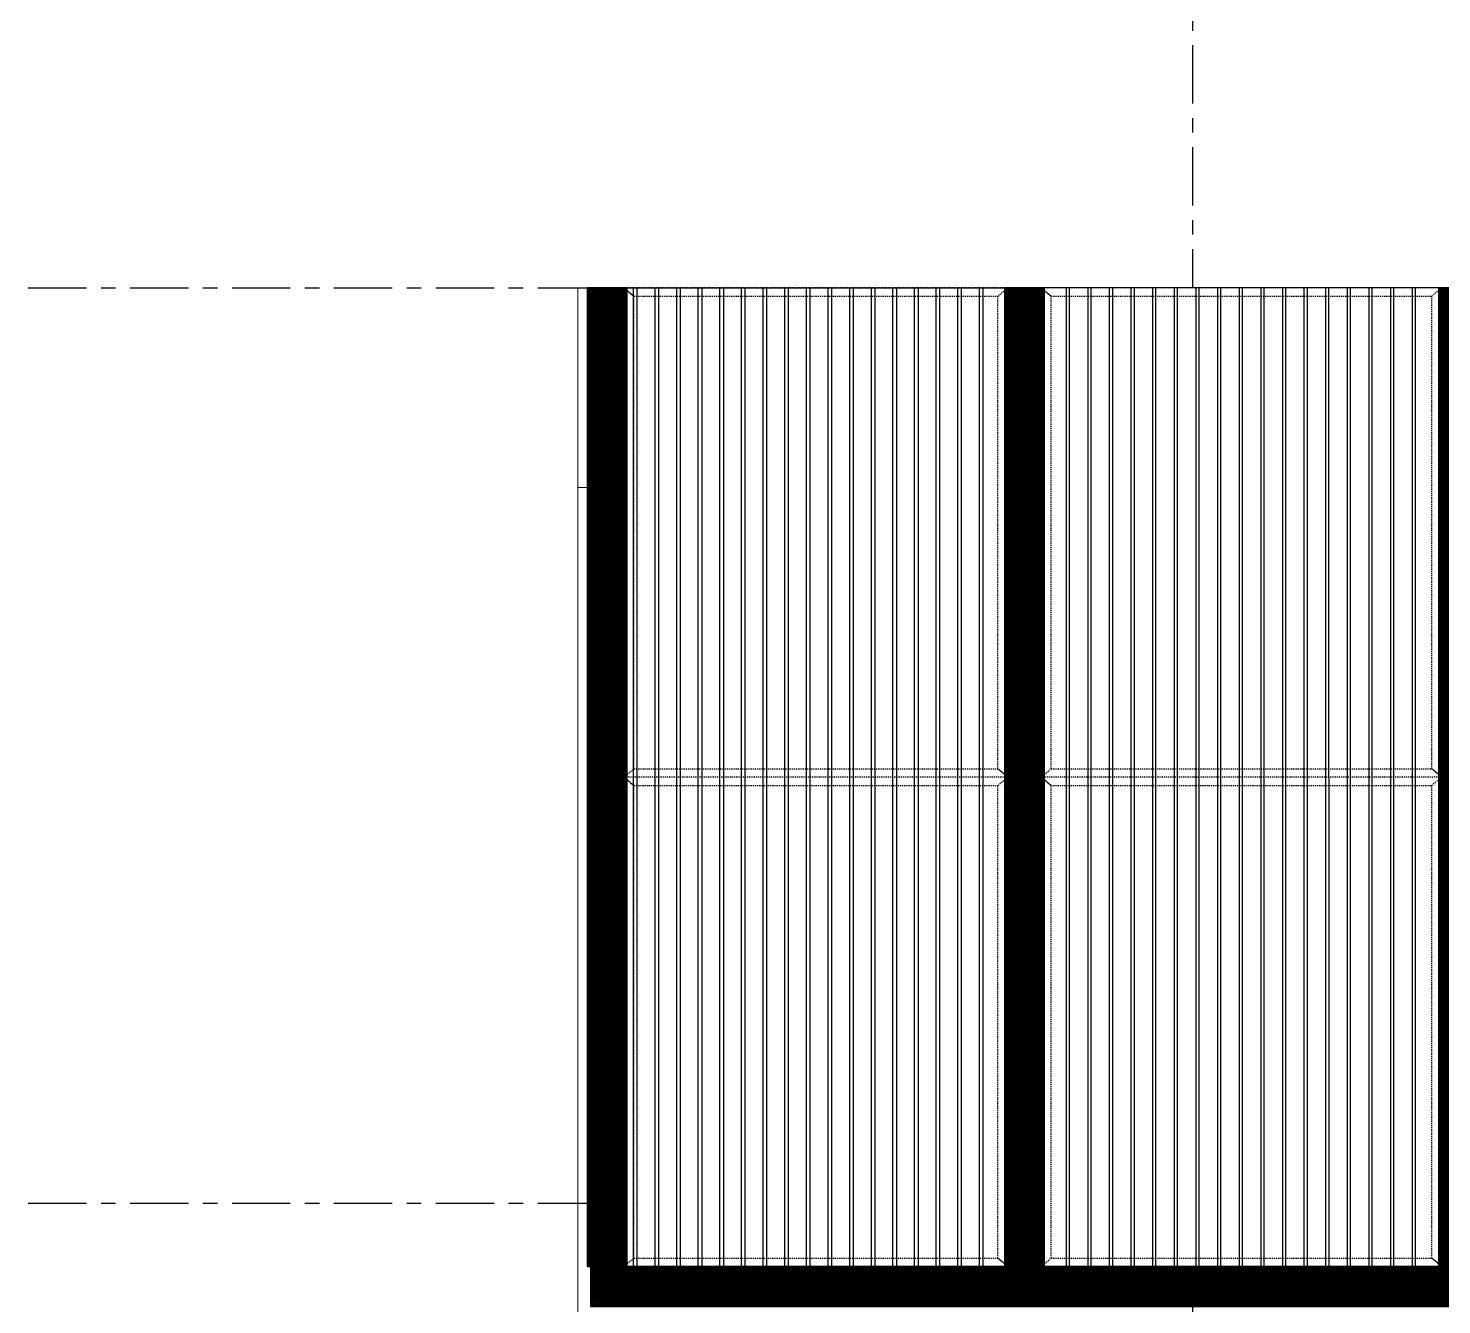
# Model space of a CAD drawing. Header units: millimetres. Extents: x 3774 to 718460, y -768339 to 192544.
# Drawn here: x 505514 to 509762, y -722372 to -718537 of the extents above; entities that cross this region are included whole.
import ezdxf
from ezdxf.enums import TextEntityAlignment as Align
from ezdxf.xclip import XClip

# ---------------------------------------------------------------- set-up
doc = ezdxf.new("R2010")
doc.units = ezdxf.units.MM
doc.header["$XCLIPFRAME"] = 0
doc.set_wipeout_variables(frame=1)
for name, pattern in [('TA_GL_000.70000', [1.925, 0.7, -0.175, 0.175, -0.175, 0.7]), ('TA_HL_001.00000', [6.5, 3.55, -2.95]), ('XKITLINE00', [0]), ('XKITLINE02', [4, 2, -2])]:
    doc.linetypes.add(name, pattern=pattern)
for name, color, linetype in [('000 - 0_SYM_DWG_GRID-BUBBLE_MAIN_COLOR_1', 7, 'Continuous'), ('000 - 0_SYM_DWG_GRIDLINE_MAIN_COLOR_251', 7, 'Continuous'), ('010 - ASPG_EXTR_MAIN_COLOR_2', 7, 'Continuous'), ('010 - ASPG_EXTR_WIPEOUT_', 7, 'Continuous'), ('010 - ASPG_FRAMING_MAIN_COLOR_1', 7, 'Continuous'), ('010 - ASPG_FRAMING_MAIN_COLOR_2', 7, 'Continuous'), ('010 - ASPG_FRAMING_SUB_COLOR_2', 7, 'Continuous'), ('010 - ASPG_FRAMING_SUB_COLOR_3', 7, 'Continuous'), ('010 - ASPG_FRAMING_WIPEOUT_', 7, 'Continuous')]:
    doc.layers.add(name, color=color, linetype=linetype)
doc.layers.add('000_AREA_ASPG_AREA_HATCH_', color=7, linetype='Continuous', plot=False)
doc.layers.add('000_AREA_ASPG_AREA_MAIN_COLOR_1', color=7, linetype='Continuous', plot=False)
doc.layers.add('Bolt', color=7, linetype='Continuous', lineweight=0)
doc.layers.add('Part', color=7, linetype='Continuous', lineweight=0)
doc.styles.add('ARIAL', font='arial.ttf')
doc.styles.add('TA', font='', dxfattribs={"height": 4.5})
doc.styles.get('TA').set_extended_font_data('Cordia New')

# ---------------------------------------------------------------- blocks, each defined once
blk = doc.blocks.new('*U7979')
at = {"layer": '000 - 0_SYM_DWG_GRIDLINE_MAIN_COLOR_251', "color": 7, "linetype": 'ByBlock', "ltscale": 5}
blk.add_line((34.8, 0), (-343.8, 0), dxfattribs=at)
at = {"color": 7, "style": 'TA', "flags": 1}
blk.add_attdef('LOCATION', (6, -6), '', height=4.5, rotation=270, dxfattribs=at)
at = {"layer": '000 - 0_SYM_DWG_GRID-BUBBLE_MAIN_COLOR_1', "color": 7, "style": 'ARIAL'}
blk.add_attdef('GRID-HEAD', text='', height=4, rotation=90, dxfattribs=at).set_placement((52.8, 0), align=Align.MIDDLE_CENTER)
blk = doc.blocks.new('*U6352')
at = {"layer": '000 - 0_SYM_DWG_GRIDLINE_MAIN_COLOR_251', "color": 7, "linetype": 'ByBlock', "ltscale": 5}
blk.add_line((70, 0), (-169.147, 0), dxfattribs=at)
at = {"layer": '000 - 0_SYM_DWG_GRIDLINE_MAIN_COLOR_251', "color": 7}
blk.add_point((0, 0), dxfattribs=at)
at = {"color": 7, "style": 'TA', "flags": 1}
blk.add_attdef('LOCATION', (6, -6), '', height=4.5, rotation=270, dxfattribs=at)
blk = doc.blocks.new('W-1-PP19-SE-ENT3_20260407-142914_PP19_ENT3_ELE4_DIMS_2')
at = {"layer": '000 - 0_SYM_DWG_GRIDLINE_MAIN_COLOR_251', "color": 7, "linetype": 'TA_GL_000.70000'}
for name, p, xscale, yscale, zscale, rotation in [('*U7979', (-2517, 102450), 50.00000000000007, 50.00000000000007, 50.00000000000007, 270), ('*U6352', (-2517, 114550), 50.00000000000003, 50.00000000000003, 50.00000000000003, 180), ('*U6352', (-2517, 111800), 50.00000000000003, 50.00000000000003, 50.00000000000003, 180)]:
    blk.add_blockref(name, p, dxfattribs=dict(at, xscale=xscale, yscale=yscale, zscale=zscale, rotation=rotation))
blk = doc.blocks.new('*A21796471')
at = {"layer": 'Part', "color": 7, "linetype": 'XKITLINE00', "lineweight": 0}
for p, q in [((2530.64496, -67.139902), (2530.64496, -64.659902)), ((2531.44496, -64.659902), (2530.64496, -64.659902)), ((2531.44496, -67.139902), (2531.44496, -64.659902)), ((2530.64496, -79.139902), (2530.64496, -67.707902)), ((2531.44496, -79.139902), (2531.44496, -67.707902)), ((2530.64496, -81.219902), (2530.64496, -79.707902)), ((2531.44496, -81.219902), (2531.44496, -79.707902)), ((2530.64496, -81.219902), (2531.44496, -81.219902))]:
    blk.add_line(p, q, dxfattribs=at)
blk = doc.blocks.new('*A21816473')
at = {"layer": 'Bolt'}
for points in [[(2530.749, -79.66), (2530.749, -79.612), (2530.861, -79.612), (2530.861, -79.66)], [(2530.749, -79.708), (2530.749, -79.66), (2530.861, -79.66), (2530.861, -79.708)], [(2531.229, -79.66), (2531.229, -79.612), (2531.341, -79.612), (2531.341, -79.66)], [(2531.229, -79.708), (2531.229, -79.66), (2531.341, -79.66), (2531.341, -79.708)]]:
    blk.add_hatch(color=7, dxfattribs=at).paths.add_polyline_path(points, flags=17)
at = {"layer": 'Bolt', "color": 7, "linetype": 'XKITLINE00', "lineweight": 0}
for p, q in [((2530.805, -79.771), (2530.805, -79.428)), ((2531.285, -79.771), (2531.285, -79.428)), ((2530.749, -79.66), (2530.749, -79.612)), ((2530.749, -79.708), (2530.749, -79.66)), ((2530.861, -79.66), (2530.861, -79.612)), ((2530.861, -79.708), (2530.861, -79.66)), ((2531.229, -79.66), (2531.229, -79.612)), ((2531.229, -79.708), (2531.229, -79.66)), ((2531.341, -79.66), (2531.341, -79.612)), ((2531.341, -79.708), (2531.341, -79.66))]:
    blk.add_line(p, q, dxfattribs=at)
blk = doc.blocks.new('*A21826474')
at = {"layer": 'Part', "color": 7, "linetype": 'XKITLINE00', "lineweight": 0}
for p, q in [((2531.02096, -80.507902), (2531.02096, -79.707902)), ((2531.02096, -79.707902), (2531.06896, -79.707902)), ((2531.06896, -80.507902), (2531.06896, -79.707902)), ((2531.02096, -79.947902), (2531.06896, -79.947902)), ((2531.02096, -80.507902), (2531.06896, -80.507902))]:
    blk.add_line(p, q, dxfattribs=at)
blk = doc.blocks.new('*A21836475')
at = {"layer": 'Part', "color": 7, "linetype": 'XKITLINE00', "lineweight": 0}
for p, q in [((2530.64496, -79.659902), (2530.64496, -79.707902)), ((2530.64496, -79.707902), (2531.44496, -79.707902)), ((2531.44496, -79.707902), (2531.44496, -79.659902))]:
    blk.add_line(p, q, dxfattribs=at)
blk = doc.blocks.new('*A21876479')
at = {"layer": 'Part', "color": 7, "linetype": 'XKITLINE00', "lineweight": 0}
for p, q in [((2530.00496, -81.539902), (2530.16496, -81.379902)), ((2530.16496, -81.379902), (2531.92496, -81.379902)), ((2532.08496, -81.539902), (2531.92496, -81.379902))]:
    blk.add_line(p, q, dxfattribs=at)
blk = doc.blocks.new('*A21886480')
at = {"layer": 'Bolt', "color": 7, "linetype": 'XKITLINE02', "lineweight": 0}
for p, q in [((2531.13232, -81.019902), (2530.78896, -81.019902)), ((2531.02096, -80.963902), (2530.98096, -80.963902)), ((2531.02096, -81.075902), (2530.98096, -81.075902)), ((2531.06896, -80.963902), (2531.02096, -80.963902)), ((2531.06896, -81.075902), (2531.02096, -81.075902))]:
    blk.add_line(p, q, dxfattribs=at)
blk = doc.blocks.new('*A21896481')
at = {"layer": 'Part', "color": 7, "linetype": 'XKITLINE00', "lineweight": 0}
for p, q in [((2531.92496, -81.299902), (2530.16496, -81.299902)), ((2530.16496, -81.299902), (2530.16496, -81.379902)), ((2531.92496, -81.379902), (2530.16496, -81.379902)), ((2531.92496, -81.299902), (2531.92496, -81.379902))]:
    blk.add_line(p, q, dxfattribs=at)
blk = doc.blocks.new('*A21906482')
at = {"layer": 'Part', "color": 7, "linetype": 'XKITLINE00', "lineweight": 0}
for p, q in [((2530.98096, -81.219902), (2530.98096, -81.259902)), ((2531.02096, -81.299902), (2531.02096, -81.219902)), ((2530.98096, -81.259902), (2530.54096, -81.259902)), ((2530.54096, -81.259902), (2530.54096, -81.299902))]:
    blk.add_line(p, q, dxfattribs=at)
blk = doc.blocks.new('*A21916483')
at = {"layer": 'Bolt'}
for points in [[(2530.461, -81.3), (2530.461, -81.38), (2530.349, -81.38), (2530.349, -81.3)], [(2531.741, -81.3), (2531.741, -81.38), (2531.629, -81.38), (2531.629, -81.3)]]:
    blk.add_hatch(color=7, dxfattribs=at).paths.add_polyline_path(points, flags=17)
at = {"layer": 'Bolt', "color": 7, "linetype": 'XKITLINE00', "lineweight": 0}
for p, q in [((2530.405, -81.443), (2530.405, -81.1)), ((2531.685, -81.443), (2531.685, -81.1)), ((2530.349, -81.38), (2530.349, -81.3)), ((2530.461, -81.38), (2530.461, -81.3)), ((2531.629, -81.38), (2531.629, -81.3)), ((2531.741, -81.38), (2531.741, -81.3))]:
    blk.add_line(p, q, dxfattribs=at)
blk = doc.blocks.new('*A22076499')
at = {"layer": 'Bolt'}
for points in [[(2530.749, -67.66), (2530.749, -67.612), (2530.861, -67.612), (2530.861, -67.66)], [(2531.229, -67.66), (2531.229, -67.612), (2531.341, -67.612), (2531.341, -67.66)], [(2530.749, -67.708), (2530.749, -67.66), (2530.861, -67.66), (2530.861, -67.708)], [(2531.229, -67.708), (2531.229, -67.66), (2531.341, -67.66), (2531.341, -67.708)]]:
    blk.add_hatch(color=7, dxfattribs=at).paths.add_polyline_path(points, flags=17)
at = {"layer": 'Bolt', "color": 7, "linetype": 'XKITLINE00', "lineweight": 0}
for p, q in [((2530.749, -67.66), (2530.749, -67.612)), ((2530.805, -67.771), (2530.805, -67.428)), ((2530.861, -67.66), (2530.861, -67.612)), ((2531.229, -67.66), (2531.229, -67.612)), ((2531.285, -67.771), (2531.285, -67.428)), ((2531.341, -67.66), (2531.341, -67.612)), ((2530.749, -67.708), (2530.749, -67.66)), ((2530.861, -67.708), (2530.861, -67.66)), ((2531.229, -67.708), (2531.229, -67.66)), ((2531.341, -67.708), (2531.341, -67.66))]:
    blk.add_line(p, q, dxfattribs=at)
blk = doc.blocks.new('*A22086500')
at = {"layer": 'Part', "color": 7, "linetype": 'XKITLINE00', "lineweight": 0}
for p, q in [((2531.02096, -68.507902), (2531.02096, -67.707902)), ((2531.02096, -67.707902), (2531.06896, -67.707902)), ((2531.02096, -67.947902), (2531.06896, -67.947902)), ((2531.06896, -68.507902), (2531.06896, -67.707902)), ((2531.02096, -68.507902), (2531.06896, -68.507902))]:
    blk.add_line(p, q, dxfattribs=at)
blk = doc.blocks.new('*A22096501')
at = {"layer": 'Part', "color": 7, "linetype": 'XKITLINE00', "lineweight": 0}
for p, q in [((2530.64496, -67.659902), (2530.64496, -67.707902)), ((2530.64496, -67.707902), (2531.44496, -67.707902)), ((2531.44496, -67.707902), (2531.44496, -67.659902))]:
    blk.add_line(p, q, dxfattribs=at)
blk = doc.blocks.new('*A22186510')
at = {"layer": 'Bolt'}
for points in [[(2530.349, -64.58), (2530.349, -64.5), (2530.461, -64.5), (2530.461, -64.58)], [(2531.629, -64.58), (2531.629, -64.5), (2531.741, -64.5), (2531.741, -64.58)]]:
    blk.add_hatch(color=7, dxfattribs=at).paths.add_polyline_path(points, flags=17)
at = {"layer": 'Bolt', "color": 7, "linetype": 'XKITLINE00', "lineweight": 0}
for p, q in [((2530.349, -64.5), (2530.349, -64.58)), ((2530.405, -64.437), (2530.405, -64.78)), ((2530.461, -64.5), (2530.461, -64.58)), ((2531.629, -64.5), (2531.629, -64.58)), ((2531.685, -64.437), (2531.685, -64.78)), ((2531.741, -64.5), (2531.741, -64.58))]:
    blk.add_line(p, q, dxfattribs=at)
blk = doc.blocks.new('*A22196511')
at = {"layer": 'Bolt', "color": 7, "linetype": 'XKITLINE02', "lineweight": 0}
for p, q in [((2530.9576, -64.859902), (2531.30096, -64.859902)), ((2531.02096, -64.803902), (2531.06896, -64.803902)), ((2531.06896, -64.803902), (2531.10896, -64.803902)), ((2531.02096, -64.915902), (2531.06896, -64.915902)), ((2531.06896, -64.915902), (2531.10896, -64.915902))]:
    blk.add_line(p, q, dxfattribs=at)
blk = doc.blocks.new('*A22206512')
at = {"layer": 'Part', "color": 7, "linetype": 'XKITLINE00', "lineweight": 0}
for p, q in [((2531.06896, -64.659902), (2531.06896, -64.579902)), ((2531.10896, -64.659902), (2531.10896, -64.619902)), ((2531.10896, -64.619902), (2531.54896, -64.619902)), ((2531.54896, -64.619902), (2531.54896, -64.579902))]:
    blk.add_line(p, q, dxfattribs=at)
blk = doc.blocks.new('*A22216513')
at = {"layer": 'Part', "color": 7, "linetype": 'XKITLINE00', "lineweight": 0}
for p, q in [((2530.16496, -64.499902), (2530.00496, -64.339902)), ((2531.92496, -64.499902), (2530.16496, -64.499902)), ((2531.92496, -64.499902), (2532.08496, -64.339902))]:
    blk.add_line(p, q, dxfattribs=at)
blk = doc.blocks.new('*A22226514')
at = {"layer": 'Part', "color": 7, "linetype": 'XKITLINE00', "lineweight": 0}
for p, q in [((2530.16496, -64.579902), (2530.16496, -64.499902)), ((2530.16496, -64.499902), (2531.92496, -64.499902)), ((2531.92496, -64.579902), (2531.92496, -64.499902)), ((2530.16496, -64.579902), (2531.92496, -64.579902))]:
    blk.add_line(p, q, dxfattribs=at)
blk = doc.blocks.new('*A20276362')
at = {"layer": 'Part', "color": 7, "linetype": 'XKITLINE00', "lineweight": 0}
for p, q in [((2578.284987, -59.539902), (2526.244827, -59.539902)), ((2526.244827, -59.539902), (2526.244827, -64.339902)), ((2578.284987, -59.539902), (2578.284987, -64.339902)), ((2578.284987, -64.339902), (2526.244827, -64.339902))]:
    blk.add_line(p, q, dxfattribs=at)
blk = doc.blocks.new('*A20286363')
at = {"layer": 'Part', "color": 7, "linetype": 'XKITLINE00', "lineweight": 0}
for p, q in [((2576.80496, -67.139902), (2528.804883, -67.139902)), ((2528.804883, -67.659902), (2528.804883, -67.139902)), ((2576.80496, -67.659902), (2576.80496, -67.139902)), ((2576.80496, -67.659902), (2528.804883, -67.659902))]:
    blk.add_line(p, q, dxfattribs=at)
blk = doc.blocks.new('*A20296364')
at = {"layer": 'Part', "color": 7, "linetype": 'XKITLINE00', "lineweight": 0}
for p, q in [((2576.80496, -79.139902), (2528.804883, -79.139902)), ((2528.804883, -79.659902), (2528.804883, -79.139902)), ((2576.80496, -79.659902), (2576.80496, -79.139902)), ((2576.80496, -79.659902), (2528.804883, -79.659902))]:
    blk.add_line(p, q, dxfattribs=at)
blk = doc.blocks.new('*A20306365')
at = {"layer": 'Part', "color": 7, "linetype": 'XKITLINE00', "lineweight": 0}
for p, q in [((2578.284987, -81.539902), (2526.244827, -81.539902)), ((2526.244827, -81.539902), (2526.244827, -86.339902)), ((2578.284987, -81.539902), (2578.284987, -86.339902)), ((2578.284987, -86.339902), (2526.244827, -86.339902))]:
    blk.add_line(p, q, dxfattribs=at)
blk = doc.blocks.new('*A20376368')
at = {"layer": 'Part', "color": 7, "linetype": 'XKITLINE00', "lineweight": 0}
for p, q in [((2526.24496, -81.539902), (2526.24496, -64.339902)), ((2528.64496, -81.539902), (2528.64496, -64.339902))]:
    blk.add_line(p, q, dxfattribs=at)
blk = doc.blocks.new('*A20406371')
at = {"layer": 'Part', "color": 7, "linetype": 'XKITLINE00', "lineweight": 0}
for p, q in [((2546.81296, -67.139902), (2546.81296, -64.339902)), ((2546.81296, -79.139902), (2546.81296, -67.659902)), ((2546.81296, -81.539902), (2546.81296, -79.659902))]:
    blk.add_line(p, q, dxfattribs=at)
blk = doc.blocks.new('W-1-PP19-SE-ENT3_20260407-143459_PP19_ENT3_SE_ELE4')
at = {"color": 7, "lineweight": 0, "xscale": 125, "yscale": 125, "zscale": 125}
for name in ['*A20276362', '*A20376368', '*A22216513', '*A22186510', '*A20406371', '*A22226514', '*A21796471', '*A22196511', '*A22206512', '*A20286363', '*A22076499', '*A22096501', '*A22086500', '*A20296364', '*A21816473', '*A21836475', '*A21826474', '*A21916483', '*A21886480', '*A21876479', '*A21896481', '*A21906482', '*A20306365']:
    blk.add_blockref(name, (-320145.950375, 121992.48775), dxfattribs=at)
blk = doc.blocks.new('*U6704')
at = {"color": 7}
blk.add_wipeout([(0, -40), (6614.6, -40), (6614.6, 40), (0, 40)], dxfattribs=at).dxf.layer = '010 - ASPG_FRAMING_WIPEOUT_'
at = {"layer": '010 - ASPG_FRAMING_MAIN_COLOR_2', "color": 7}
blk.add_lwpolyline([(0, -40), (6614.6, -40), (6614.6, 40), (0, 40)], close=True, dxfattribs=at)
at = {"color": 7}
for points in [[(0, 40), (6635.5, 40), (6635.5, 50), (0, 50)], [(0, -50), (6635.5, -50), (6635.5, -40), (0, -40)]]:
    blk.add_wipeout(points, dxfattribs=at).dxf.layer = '010 - ASPG_FRAMING_WIPEOUT_'
at = {"layer": '010 - ASPG_FRAMING_MAIN_COLOR_1', "color": 7}
for points in [[(0, 40), (6635.5, 40), (6635.5, 50), (0, 50)], [(0, -50), (6635.5, -50), (6635.5, -40), (0, -40)]]:
    blk.add_lwpolyline(points, close=True, dxfattribs=at)
blk = doc.blocks.new('*U8053')
at = {"color": 7}
blk.add_wipeout([(50, 0), (1204, 0), (1204, 2940), (50, 2940)], dxfattribs=at).dxf.layer = '010 - ASPG_EXTR_WIPEOUT_'
at = {"layer": '010 - ASPG_EXTR_MAIN_COLOR_2', "color": 7}
for points in [[(125, 0), (135.2, 0), (135.2, 2940), (125, 2940)], [(190, 0), (200.2, 0), (200.2, 2940), (190, 2940)], [(255, 0), (265.2, 0), (265.2, 2940), (255, 2940)], [(320, 0), (330.2, 0), (330.2, 2940), (320, 2940)], [(385, 0), (395.2, 0), (395.2, 2940), (385, 2940)], [(450, 0), (460.2, 0), (460.2, 2940), (450, 2940)], [(515, 0), (525.2, 0), (525.2, 2940), (515, 2940)], [(580, 0), (590.2, 0), (590.2, 2940), (580, 2940)], [(645, 0), (655.2, 0), (655.2, 2940), (645, 2940)], [(710, 0), (720.2, 0), (720.2, 2940), (710, 2940)], [(775, 0), (785.2, 0), (785.2, 2940), (775, 2940)], [(840, 0), (850.2, 0), (850.2, 2940), (840, 2940)], [(905, 0), (915.2, 0), (915.2, 2940), (905, 2940)], [(970, 0), (980.2, 0), (980.2, 2940), (970, 2940)], [(1035, 0), (1045.2, 0), (1045.2, 2940), (1035, 2940)], [(1100, 0), (1110.2, 0), (1110.2, 2940), (1100, 2940)], [(1165, 0), (1175.2, 0), (1175.2, 2940), (1165, 2940)]]:
    blk.add_lwpolyline(points, close=True, dxfattribs=at)
at = {"layer": '010 - ASPG_FRAMING_SUB_COLOR_2', "color": 7}
blk.add_lwpolyline([(50, 0), (1204, 0), (1204, 2940), (50, 2940)], close=True, dxfattribs=at)
at = {"color": 7}
for points in [[(-50, 0), (50, 0), (50, 2940), (-50, 2940)], [(1204, 0), (1304, 0), (1304, 2940), (1204, 2940)]]:
    blk.add_wipeout(points, dxfattribs=at).dxf.layer = '010 - ASPG_EXTR_WIPEOUT_'
at = {"layer": '010 - ASPG_FRAMING_MAIN_COLOR_1', "color": 7}
for points in [[(-50, 0), (-40, 0), (-40, 2940), (-50, 2940)], [(40, 0), (50, 0), (50, 2940), (40, 2940)], [(1204, 0), (1214, 0), (1214, 2940), (1204, 2940)], [(1294, 0), (1304, 0), (1304, 2940), (1294, 2940)]]:
    blk.add_lwpolyline(points, close=True, dxfattribs=at)
at = {"layer": '010 - ASPG_FRAMING_SUB_COLOR_2', "color": 7}
for points in [[(-50, 0), (50, 0), (50, 2940), (-50, 2940)], [(1204, 0), (1304, 0), (1304, 2940), (1204, 2940)]]:
    blk.add_lwpolyline(points, close=True, dxfattribs=at)
blk = doc.blocks.new('*U8054')
at = {"color": 7}
blk.add_wipeout([(50, 0), (1254, 0), (1254, 2940), (50, 2940)], dxfattribs=at).dxf.layer = '010 - ASPG_EXTR_WIPEOUT_'
at = {"layer": '010 - ASPG_EXTR_MAIN_COLOR_2', "color": 7}
for points in [[(125, 0), (135.2, 0), (135.2, 2940), (125, 2940)], [(190, 0), (200.2, 0), (200.2, 2940), (190, 2940)], [(255, 0), (265.2, 0), (265.2, 2940), (255, 2940)], [(320, 0), (330.2, 0), (330.2, 2940), (320, 2940)], [(385, 0), (395.2, 0), (395.2, 2940), (385, 2940)], [(450, 0), (460.2, 0), (460.2, 2940), (450, 2940)], [(515, 0), (525.2, 0), (525.2, 2940), (515, 2940)], [(580, 0), (590.2, 0), (590.2, 2940), (580, 2940)], [(645, 0), (655.2, 0), (655.2, 2940), (645, 2940)], [(710, 0), (720.2, 0), (720.2, 2940), (710, 2940)], [(775, 0), (785.2, 0), (785.2, 2940), (775, 2940)], [(840, 0), (850.2, 0), (850.2, 2940), (840, 2940)], [(905, 0), (915.2, 0), (915.2, 2940), (905, 2940)], [(970, 0), (980.2, 0), (980.2, 2940), (970, 2940)], [(1035, 0), (1045.2, 0), (1045.2, 2940), (1035, 2940)], [(1100, 0), (1110.2, 0), (1110.2, 2940), (1100, 2940)], [(1165, 0), (1175.2, 0), (1175.2, 2940), (1165, 2940)]]:
    blk.add_lwpolyline(points, close=True, dxfattribs=at)
at = {"layer": '010 - ASPG_FRAMING_SUB_COLOR_2', "color": 7}
blk.add_lwpolyline([(50, 0), (1254, 0), (1254, 2940), (50, 2940)], close=True, dxfattribs=at)
at = {"color": 7}
for points in [[(-50, 0), (50, 0), (50, 2940), (-50, 2940)], [(1254, 0), (1354, 0), (1354, 2940), (1254, 2940)]]:
    blk.add_wipeout(points, dxfattribs=at).dxf.layer = '010 - ASPG_EXTR_WIPEOUT_'
at = {"layer": '010 - ASPG_FRAMING_MAIN_COLOR_1', "color": 7}
for points in [[(-50, 0), (-40, 0), (-40, 2940), (-50, 2940)], [(40, 0), (50, 0), (50, 2940), (40, 2940)], [(1254, 0), (1264, 0), (1264, 2940), (1254, 2940)], [(1344, 0), (1354, 0), (1354, 2940), (1344, 2940)]]:
    blk.add_lwpolyline(points, close=True, dxfattribs=at)
at = {"layer": '010 - ASPG_FRAMING_SUB_COLOR_2', "color": 7}
for points in [[(-50, 0), (50, 0), (50, 2940), (-50, 2940)], [(1254, 0), (1354, 0), (1354, 2940), (1254, 2940)]]:
    blk.add_lwpolyline(points, close=True, dxfattribs=at)
blk = doc.blocks.new('*U8176')
at = {"layer": '010 - ASPG_FRAMING_SUB_COLOR_3', "color": 7, "linetype": 'ByBlock'}
for points in [[(0, 0), (0, 1154), (25, 1124), (25, 30), (0, 0)], [(1470, 1154), (0, 1154), (25, 1124), (1445, 1124)], [(1470, 0), (1470, 1154), (1445, 1124), (1445, 30), (1470, 0)], [(25, 30), (1445, 30), (1470, 0), (0, 0), (25, 30)]]:
    blk.add_lwpolyline(points, close=True, dxfattribs=at)
blk = doc.blocks.new('*U8177')
at = {"layer": '010 - ASPG_FRAMING_SUB_COLOR_3', "color": 7, "linetype": 'ByBlock'}
for points in [[(0, 0), (0, 1204), (25, 1174), (25, 30), (0, 0)], [(1470, 1204), (0, 1204), (25, 1174), (1445, 1174)], [(1470, 0), (1470, 1204), (1445, 1174), (1445, 30), (1470, 0)], [(25, 30), (1445, 30), (1470, 0), (0, 0), (25, 30)]]:
    blk.add_lwpolyline(points, close=True, dxfattribs=at)
blk = doc.blocks.new('*U8194')
at = {"layer": '000_AREA_ASPG_AREA_HATCH_', "transparency": 33554539}
h = blk.add_hatch(dxfattribs=at)
h.set_pattern_fill('ANSI31')
h.set_pattern_definition([(45, (-24.4354, 2914.1105), (-2.245064, 2.245064), [])])
h.paths.add_polyline_path([(-60, 0), (60, 0), (60, 2940), (-60, 2940)])
at = {"layer": '000_AREA_ASPG_AREA_MAIN_COLOR_1', "color": 7}
blk.add_lwpolyline([(-60, 0), (60, 0), (60, 2940), (-60, 2940)], close=True, dxfattribs=at)
blk = doc.blocks.new('*U8196')
at = {"layer": '000_AREA_ASPG_AREA_HATCH_', "transparency": 33554539}
h = blk.add_hatch(dxfattribs=at)
h.set_pattern_fill('ANSI31')
h.set_pattern_definition([(45, (-24.4354, 6609.6444), (-2.245064, 2.245064), [])])
h.paths.add_polyline_path([(-60, 0), (60, 0), (60, 6635.5), (-60, 6635.5)])
at = {"layer": '000_AREA_ASPG_AREA_MAIN_COLOR_1', "color": 7}
blk.add_lwpolyline([(-60, 0), (60, 0), (60, 6635.5), (-60, 6635.5)], close=True, dxfattribs=at)

msp = doc.modelspace()

# ---------------------------------------------------------------- block references
at = {"color": 7}
ref = msp.add_blockref('W-1-PP19-SE-ENT3_20260407-142914_PP19_ENT3_ELE4_DIMS_2', (511531.288, -833866.64), dxfattribs=at)
XClip(ref).set_block_clipping_path([(-11304.0968506876, 98755.1221213046), (6699.1176849194, 115887.2401709807)])
msp.add_blockref('W-1-PP19-SE-ENT3_20260407-143459_PP19_ENT3_SE_ELE4', (511531.288, -833866.64), dxfattribs=at)

# ---------------------------------------------------------------- next in the draw order: block references
msp.add_blockref('*U6704', (507204.288, -722316.64), dxfattribs=at)

# ---------------------------------------------------------------- next in the draw order: block references
at = {"color": 7, "xscale": -1}
msp.add_blockref('*U8053', (508508.288, -722256.64), dxfattribs=at)

# ---------------------------------------------------------------- next in the draw order: block references
at = {"color": 7}
msp.add_blockref('*U8194', (507254.288, -722256.64), dxfattribs=at)
at = {"color": 7, "rotation": 2.61259725053975e-05}
msp.add_blockref('*U8054', (508508.288, -722256.64), dxfattribs=at)

# ---------------------------------------------------------------- next in the draw order: block references
at = {"color": 7, "linetype": 'TA_HL_001.00000', "rotation": 90}
for name, p in [('*U8176', (508458.287, -720786.64)), ('*U8177', (509762.287, -720786.64)), ('*U8176', (508458.287, -722256.64)), ('*U8177', (509762.287, -722256.64))]:
    msp.add_blockref(name, p, dxfattribs=at)
at = {"color": 7}
msp.add_blockref('*U8194', (508508.288, -722256.64), dxfattribs=at)
for name, p, rotation in [('*U8194', (509812.288, -722256.64), 2.61259725053975e-05), ('*U8196', (507204.288, -722316.64), 270)]:
    msp.add_blockref(name, p, dxfattribs=dict(at, rotation=rotation))

doc.saveas('drawing.dxf')
